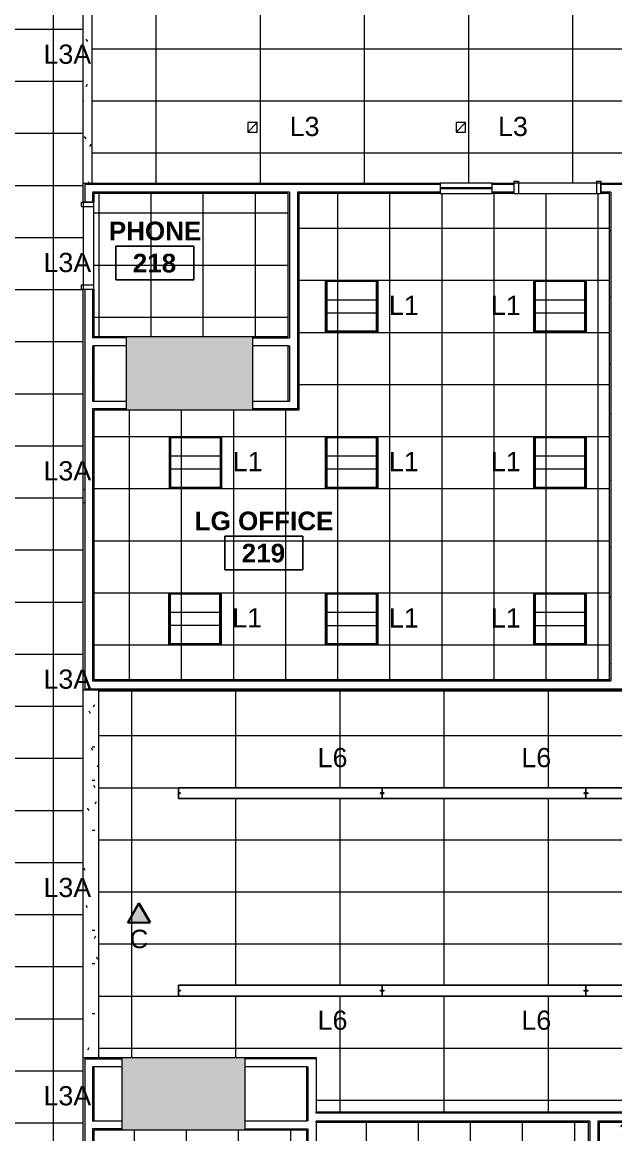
# Model space of a CAD drawing. Header units: inches. Extents: x -24 to 3083, y 122 to 13691.
# Drawn here: x 2541 to 2814, y 12640 to 13152 of the extents above; entities that cross this region are included whole.
import ezdxf

# ---------------------------------------------------------------- set-up
doc = ezdxf.new("R2010")
doc.units = ezdxf.units.IN
doc.header["$MEASUREMENT"] = 0
for name, color, linetype, lineweight in [('X2$0$A-ANNO-NOTE', 131, 'Continuous', 9), ('X2$0$A-AREA-IDEN', 2, 'Continuous', 9), ('X2$0$A-CLNG', 13, 'Continuous', 13), ('X2$0$A-CLNG-PATT', 13, 'Continuous', 13), ('X2$0$A-DETL-GENF', 92, 'Continuous', 9), ('X2$0$A-DOOR', 31, 'Continuous', 13), ('X2$0$A-DOOR-FRAM', 31, 'Continuous', 20), ('X2$0$A-GLAZ', 151, 'Continuous', 13), ('X2$0$A-WALL', 113, 'Continuous', 13), ('X2$0$A-WALL-PATT', 111, 'Continuous', 13), ('X2$0$E-LITE-EQPM', 33, 'Continuous', 9), ('X2$0$E-LITE-EQPM-IDEN', 33, 'Continuous', 9), ('X2$0$I-WALL', 2, 'Continuous', 9), ('X2$0$S-COLS', 52, 'Continuous', 13)]:
    doc.layers.add(name, color=color, linetype=linetype, lineweight=lineweight)
doc.styles.add('X2$0$Arial_3', font='arial.ttf', dxfattribs={"height": 8.851796})
doc.styles.add('X2$0$Swis721 Lt BT', font='swissl.ttf', dxfattribs={"height": 8.514638})
doc.styles.add('X2$0$Swis721 Lt BT_B', font='', dxfattribs={"height": 8.583975})
doc.styles.get('X2$0$Swis721 Lt BT_B').set_extended_font_data('Swis721 Lt BT', bold=True)
pattern_1 = [(0, (0, 0), (30.72, 7.68), [1.267, -21.773, 1.267, -21.773, -122.88]), (0, (0, 0), (30.72, 7.68), [-46.08, 1.267, -44.813, 1.267, -21.773, -53.76]), (0, (0, 0), (30.72, 7.68), [-115.2, 1.267, -14.093, 1.267, -37.133]), (120, (11.52, 3.84), (-22.0110751, 22.7643004), [1.267, -21.773, 1.267, -21.773, -122.88]), (120, (11.52, 3.84), (-22.0110751, 22.7643004), [-46.08, 1.267, -44.813, 1.267, -21.773, -53.76]), (120, (11.52, 3.84), (-22.0110751, 22.7643004), [-115.2, 1.267, -14.093, 1.267, -37.133]), (240, (15.36, 19.2), (-8.7089249, -30.4443004), [1.267, -21.773, 1.267, -21.773, -122.88]), (240, (15.36, 19.2), (-8.7089249, -30.4443004), [-46.08, 1.267, -44.813, 1.267, -21.773, -53.76]), (240, (15.36, 19.2), (-8.7089249, -30.4443004), [-115.2, 1.267, -14.093, 1.267, -37.133])]

# ---------------------------------------------------------------- blocks, each defined once
blk = doc.blocks.new('X2$0$Single Flush - OTJ_SOLIDFLUSH_ALUM-4900275-FIRST FLOOR')
at = {"layer": 'X2$0$A-DOOR-FRAM'}
for p, q in [((-20, 3.3125), (-20, -2.4375)), ((-20, 3.3125), (-18, 3.3125)), ((-18, 3.3125), (-18, -2.4375)), ((18.000004, 3.3125), (18.000004, -2.4375)), ((18.000004, 3.3125), (20.000004, 3.3125)), ((20.000004, 3.3125), (20.000004, -2.4375)), ((-20, -2.4375), (-18, -2.4375)), ((18.000004, -2.4375), (20.000004, -2.4375))]:
    blk.add_line(p, q, dxfattribs=at)
blk = doc.blocks.new('X2$0$Frameless opening with glazing - 24_ x 96_-4900874-FIRST FLOOR')
at = {"layer": 'X2$0$A-GLAZ', "lineweight": 30}
blk.add_line((-13.5, 0.0625), (10.5, 0.0625), dxfattribs=at)
blk = doc.blocks.new('X2$0$L-Ceiling Light - Linear Box - 2_x2_-4960925-FIRST FLOOR')
at = {"layer": 'X2$0$E-LITE-EQPM'}
for p, q in [((-12, -12), (-12, 12)), ((-12, 12), (12, 12)), ((-12, -12), (-12, 12)), ((-12, 12), (12, 12)), ((-11.5, -11.5), (-11.5, 11.5)), ((-11.5, 11.5), (11.5, 11.5)), ((11.5, 11.5), (-11.5, 11.5)), ((-11.5, 11.5), (-11.5, -11.5)), ((11.5, 11.5), (11.5, -11.5)), ((11.5, -11.5), (11.5, 11.5)), ((12, 12), (12, -12)), ((12, 12), (12, -12)), ((-12, 3), (12, 3)), ((-12, -3), (12, -3)), ((12, -12), (-12, -12)), ((12, -12), (-12, -12)), ((11.5, -11.5), (-11.5, -11.5)), ((-11.5, -11.5), (11.5, -11.5))]:
    blk.add_line(p, q, dxfattribs=at)
blk = doc.blocks.new('X2$0$Concrete-Rectangular-Column - 56_5 X 33_5-5106458-FIRST FLOOR')
at = {"layer": 'X2$0$S-COLS', "lineweight": 9}
blk.add_hatch(color=7, dxfattribs=at).paths.add_polyline_path([(-2.54, -16.75), (28.25, -16.75), (28.25, 16.75), (-28.25, 16.75), (-28.25, -16.75)], flags=0)
at = {"layer": 'X2$0$S-COLS', "color": 8, "lineweight": 20}
for p, q in [((-28.25, 16.75), (28.25, 16.75)), ((-28.25, -16.75), (-28.25, 16.75)), ((28.25, 16.75), (28.25, -16.75)), ((28.25, -16.75), (-28.25, -16.75))]:
    blk.add_line(p, q, dxfattribs=at)
blk = doc.blocks.new('X2$0$Concrete-Rectangular-Column - 58_ X 34_-5105982-FIRST FLOOR')
at = {"layer": 'X2$0$S-COLS', "lineweight": 9}
blk.add_hatch(color=7, dxfattribs=at).paths.add_polyline_path([(-17, -24.13), (-17, -29), (17, -29), (17, 29), (-17, 29), (-17, -1.16)], flags=0)
at = {"layer": 'X2$0$S-COLS', "color": 8, "lineweight": 20}
for p, q in [((-17, 29), (17, 29)), ((-17, -29), (-17, 29)), ((17, 29), (17, -29)), ((17, -29), (-17, -29))]:
    blk.add_line(p, q, dxfattribs=at)
blk = doc.blocks.new('X2$0$Lighting-Pendant-Axis-Beam6-Flush-Direct-Acrylic - Lighting-Pendant-Axis-Beam6-Flush-Direct-Acrylic  8_ LENGTH-5206772-FIRST FLOOR')
at = {"layer": 'X2$0$A-DETL-GENF'}
for p, q in [((46.9375, 2.515625), (-46.9375, 2.515625)), ((-46.9375, 2.515625), (-46.9375, -2.515625)), ((-46.9375, 2.515625), (46.9375, 2.515625)), ((-46.9375, -2.515625), (-46.9375, 2.515625)), ((46.9375, -2.515625), (46.9375, 2.515625)), ((46.9375, 2.515625), (46.9375, -2.515625)), ((-46.9375, -2.515625), (46.9375, -2.515625)), ((46.9375, -2.515625), (-46.9375, -2.515625))]:
    blk.add_line(p, q, dxfattribs=at)
for centre in [(-46.3125, 0), (46.3125, 0)]:
    blk.add_circle(centre, 0.25, dxfattribs=at)
blk = doc.blocks.new('X2$0$L-Recessed Square Downlight - 4_-4552743-FIRST FLOOR')
at = {"layer": 'X2$0$E-LITE-EQPM'}
for p, q in [((-2.1875, -2.1875), (-2.1875, 2.1875)), ((-2.1875, 2.1875), (2.1875, 2.1875)), ((-2.1875, 2.1875), (2.1875, -2.1875)), ((2.1875, 2.1875), (2.1875, -2.1875)), ((2.1875, -2.1875), (-2.1875, -2.1875))]:
    blk.add_line(p, q, dxfattribs=at)
blk = doc.blocks.new('X2$0$Room Tag - Room Name and Number-3379422-FIRST FLOOR')
at = {"layer": 'X2$0$A-AREA-IDEN'}
for p, q in [((-0.1881, -0.1636), (-0.1881, -0.0018)), ((-0.1881, -0.0018), (0.1869, -0.0018)), ((0.1869, -0.0018), (-0.1881, -0.0018)), ((-0.1881, -0.0018), (-0.1881, -0.1636)), ((0.1869, -0.0018), (0.1869, -0.1636)), ((0.1869, -0.1636), (0.1869, -0.0018)), ((0.1869, -0.1636), (-0.1881, -0.1636)), ((-0.1881, -0.1636), (0.1869, -0.1636))]:
    blk.add_line(p, q, dxfattribs=at)
blk = doc.blocks.new('X2')
at = {"layer": 'X2$0$A-ANNO-NOTE'}
blk.add_hatch(color=256, dxfattribs=at).paths.add_polyline_path([(27530.87, 12736.97), (27536.02, 12745.91), (27541.19, 12736.99)], flags=0)
at = {"layer": 'X2$0$A-CLNG-PATT'}
h = blk.add_hatch(dxfattribs=at)
h.set_pattern_fill('FP2_76', color=256, style=0, pattern_type=2)
h.set_pattern_definition([(90, (27154.966, 12956.726), (24, -1e-15), []), (0, (27154.966, 12956.726), (0, -24), [])])
h.paths.add_polyline_path([(27306.16, 12548.67), (27384.86, 12548.67), (27384.86, 12580.98), (27510.37, 12580.98), (27510.37, 13324.8), (27510.24, 13324.8), (27510.24, 13356.11), (26778.81, 13356.11), (26778.81, 13300.99), (27447.32, 13300.99), (27447.32, 12641.36), (26764.63, 12641.36), (26773.57, 12580.98), (27300.86, 12580.98), (27300.86, 12548.67)], flags=0)
h = blk.add_hatch(dxfattribs=at)
h.set_pattern_fill('FP2_1', color=256, style=0, pattern_type=2)
h.set_pattern_definition(pattern_1)
h.paths.add_polyline_path([(27510.37, 13077.81), (27514.37, 13077.81), (27514.37, 13324.8), (27510.37, 13324.8), (27510.37, 13091.42)], flags=0)
h = blk.add_hatch(dxfattribs=at)
h.set_pattern_fill('FP2_48', color=256, style=0, pattern_type=2)
h.set_pattern_definition([(180, (27898.368, 13235.707), (3e-15, 24), []), (90, (27898.37, 13235.707), (48, -3e-15), [])])
h.paths.add_polyline_path([(27514.37, 13077.81), (27870.82, 13077.81), (27870.82, 13096.69), (27887.82, 13096.69), (27887.82, 13278.35), (27873.3, 13278.35), (27873.3, 13324.8), (27514.37, 13324.8), (27514.37, 13148.41)], flags=0)
h.paths.add_polyline_path([(27887.82, 13091.42), (27887.82, 13091.81), (27875.7, 13091.81), (27875.7, 13091.42), (27876.09, 13091.42)], flags=0)
h.paths.add_polyline_path([(27554.03, 13197.55), (27531.89, 13197.55), (27531.89, 13202.58), (27813.52, 13202.58), (27813.52, 13197.55), (27625.77, 13197.55)], flags=0)
h = blk.add_hatch(dxfattribs=at)
h.set_pattern_fill('FP2_21', color=256, style=0, pattern_type=2)
h.set_pattern_definition([(0, (27550.03, 12960.99), (0, -24), []), (270, (27550.03, 12960.99), (-24, -1e-15), [])])
h.paths.add_polyline_path([(27515.24, 12849.04), (27752.82, 12849.04), (27752.82, 13072.94), (27609.66, 13072.94), (27609.66, 12973.09), (27515.24, 12973.09), (27515.24, 12912.46)], flags=0)
h = blk.add_hatch(dxfattribs=at)
h.set_pattern_fill('FP2_80', color=256, style=0, pattern_type=2)
h.set_pattern_definition([(0, (27560.015, 13040.016), (0, -24), []), (270, (27560.015, 13040.016), (-24, -1e-15), [])])
h.paths.add_polyline_path([(27585.73, 13007.09), (27604.79, 13007.09), (27604.79, 13072.94), (27515.24, 13072.94), (27515.24, 13007.09), (27554.03, 13007.09)], flags=0)
h = blk.add_hatch(dxfattribs=at)
h.set_pattern_fill('FP2_1', color=256, style=0, pattern_type=2)
h.set_pattern_definition(pattern_1)
h.paths.add_polyline_path([(27515.24, 12674.86), (27517.37, 12674.86), (27517.37, 12844.17), (27510.37, 12844.17), (27510.37, 12674.86), (27514.62, 12674.86)], flags=0)
h = blk.add_hatch(dxfattribs=at)
h.set_pattern_fill('FP2_58', color=256, style=0, pattern_type=2)
h.set_pattern_definition([(180, (27839.087, 12895.154), (3e-15, 24), []), (90, (27839.087, 12895.154), (48, -3e-15), [])])
h.paths.add_polyline_path([(27650.97, 12649.83), (27870.82, 12649.83), (27870.82, 12688.83), (27873.3, 12688.83), (27873.3, 12688.92), (27887.32, 12688.92), (27887.32, 12843.83), (27517.37, 12843.83), (27517.37, 12674.86), (27617.6, 12674.86), (27617.6, 12649.83), (27640.94, 12649.83)], flags=0)
h.paths.add_polyline_path([(27662.77, 12703.15), (27554.24, 12703.15), (27554.24, 12708.19), (27835.87, 12708.19), (27835.87, 12703.15), (27727.85, 12703.15)], flags=0)
h.paths.add_polyline_path([(27835.87, 12794.12), (27554.24, 12794.12), (27554.24, 12799.15), (27835.87, 12799.15), (27835.87, 12794.48)], flags=0)
h = blk.add_hatch(dxfattribs=at)
h.set_pattern_fill('FP2_20', color=256, style=0, pattern_type=2)
h.set_pattern_definition([(90, (27731.193, 12560.954), (24, -1e-15), []), (0, (27731.193, 12560.954), (0, -24), [])])
h.paths.add_polyline_path([(27650.97, 12444.95), (27743.19, 12444.95), (27743.19, 12644.95), (27617.6, 12644.95), (27617.6, 12548.04), (27650.97, 12548.04), (27650.97, 12499.55)], flags=0)
h = blk.add_hatch(dxfattribs=at)
h.set_pattern_fill('FP2_1', color=256, style=0, pattern_type=2)
h.set_pattern_definition(pattern_1)
h.paths.add_polyline_path([(27830.91, 12572.95), (27830.91, 12644.95), (27748.07, 12644.95), (27748.07, 12572.95), (27814.76, 12572.95)], flags=0)
h = blk.add_hatch(dxfattribs=at)
h.set_pattern_fill('FP2_81', color=256, style=0, pattern_type=2)
h.set_pattern_definition([(0, (27576.296, 12623.17), (0, -24), []), (270, (27576.296, 12623.17), (-24, -1e-15), [])])
h.paths.add_polyline_path([(27554.03, 12580.98), (27613.35, 12580.98), (27613.35, 12641.36), (27515.24, 12641.36), (27515.24, 12580.98)], flags=0)
at = {"layer": 'X2$0$A-WALL-PATT', "lineweight": 9}
h = blk.add_hatch(dxfattribs=at)
h.set_pattern_fill('FP2_1', color=256, style=0, pattern_type=2)
h.set_pattern_definition(pattern_1)
h.paths.add_polyline_path([(27871.29, 13077.19), (27871.45, 13077.19), (27871.45, 13077.81), (27835.69, 13077.81), (27835.69, 13077.19)], flags=0)
h.paths.add_polyline_path([(27510.37, 13077.19), (27674.82, 13077.19), (27674.82, 13077.81), (27510.37, 13077.81), (27510.37, 13077.66)], flags=0)
h.paths.add_polyline_path([(27811.69, 13077.19), (27811.69, 13077.81), (27801.69, 13077.81), (27801.69, 13077.19)], flags=0)
h.paths.add_polyline_path([(27748.82, 13077.19), (27761.69, 13077.19), (27761.69, 13077.81), (27748.82, 13077.81)], flags=0)
h.paths.add_polyline_path([(27698.82, 13077.19), (27708.82, 13077.19), (27708.82, 13077.81), (27698.82, 13077.81)], flags=0)
h = blk.add_hatch(dxfattribs=at)
h.set_pattern_fill('FP2_1', color=256, style=0, pattern_type=2)
h.set_pattern_definition(pattern_1)
h.paths.add_polyline_path([(27510.98, 12844.17), (27510.99, 12844.17), (27510.99, 13028.94), (27510.37, 13028.94), (27510.37, 12844.17)], flags=0)
h.paths.add_polyline_path([(27510.99, 13068.94), (27510.99, 13077.19), (27510.37, 13077.19), (27510.37, 13068.94)], flags=0)
h = blk.add_hatch(dxfattribs=at)
h.set_pattern_fill('FP2_1', color=256, style=0, pattern_type=2)
h.set_pattern_definition(pattern_1)
h.paths.add_polyline_path([(27871.45, 13072.94), (27875.7, 13072.94), (27875.66, 13073.56), (27835.69, 13073.56), (27835.69, 13072.94)], flags=0)
h.paths.add_polyline_path([(27515.24, 13072.94), (27605.41, 13072.94), (27605.41, 13073.56), (27514.62, 13073.56), (27514.62, 13072.94)], flags=0)
h.paths.add_polyline_path([(27609.04, 13072.94), (27674.82, 13072.94), (27674.82, 13073.56), (27609.04, 13073.56)], flags=0)
h.paths.add_polyline_path([(27698.82, 13072.94), (27708.82, 13072.94), (27708.82, 13073.56), (27698.82, 13073.56)], flags=0)
h.paths.add_polyline_path([(27811.69, 13072.94), (27811.69, 13073.56), (27801.69, 13073.56), (27801.69, 13072.94)], flags=0)
h.paths.add_polyline_path([(27752.82, 13072.94), (27753.44, 13072.94), (27753.42, 13073.56), (27748.82, 13073.56), (27748.82, 13072.94)], flags=0)
h.paths.add_polyline_path([(27757.07, 13072.94), (27761.69, 13072.94), (27761.69, 13073.56), (27757.07, 13073.56)], flags=0)
h = blk.add_hatch(dxfattribs=at)
h.set_pattern_fill('FP2_1', color=256, style=0, pattern_type=2)
h.set_pattern_definition(pattern_1)
h.paths.add_polyline_path([(27515.24, 12848.42), (27515.24, 12973.72), (27514.62, 12973.72), (27514.62, 12848.42), (27515.16, 12848.42)], flags=0)
h.paths.add_polyline_path([(27514.62, 12977.34), (27515.24, 12977.34), (27515.24, 13002.84), (27514.62, 13002.84)], flags=0)
h.paths.add_polyline_path([(27514.62, 13006.47), (27515.24, 13006.47), (27515.24, 13028.94), (27514.62, 13028.94), (27514.62, 13007.09)], flags=0)
h.paths.add_polyline_path([(27514.62, 13068.94), (27515.24, 13068.94), (27515.24, 13072.94), (27514.62, 13072.94)], flags=0)
h = blk.add_hatch(dxfattribs=at)
h.set_pattern_fill('FP2_1', color=256, style=0, pattern_type=2)
h.set_pattern_definition(pattern_1)
h.paths.add_polyline_path([(27604.79, 12977.34), (27605.41, 12977.34), (27605.41, 13002.84), (27604.79, 13002.84), (27604.79, 12977.97)], flags=0)
h.paths.add_polyline_path([(27605.41, 13006.47), (27605.41, 13072.94), (27604.79, 13072.94), (27604.79, 13006.47)], flags=0)
h = blk.add_hatch(dxfattribs=at)
h.set_pattern_fill('FP2_1', color=256, style=0, pattern_type=2)
h.set_pattern_definition(pattern_1)
h.paths.add_polyline_path([(27609.66, 12973.09), (27609.66, 13072.94), (27609.04, 13072.94), (27609.04, 12973.09)], flags=0)
h = blk.add_hatch(dxfattribs=at)
h.set_pattern_fill('FP2_1', color=256, style=0, pattern_type=2)
h.set_pattern_definition(pattern_1)
h.paths.add_polyline_path([(27753.44, 12849.04), (27753.44, 13072.94), (27752.82, 13072.94), (27752.82, 12849.04)], flags=0)
h = blk.add_hatch(dxfattribs=at)
h.set_pattern_fill('FP2_1', color=256, style=0, pattern_type=2)
h.set_pattern_definition(pattern_1)
h.paths.add_polyline_path([(27530.3, 12973.09), (27530.3, 12973.72), (27515.24, 12973.72), (27515.24, 12973.09)], flags=0)
h = blk.add_hatch(dxfattribs=at)
h.set_pattern_fill('FP2_1', color=256, style=0, pattern_type=2)
h.set_pattern_definition(pattern_1)
h.paths.add_polyline_path([(27605.41, 12973.09), (27609.04, 12973.09), (27609.04, 12973.72), (27588.3, 12973.72), (27588.3, 12973.09), (27604.79, 12973.09)], flags=0)
h = blk.add_hatch(dxfattribs=at)
h.set_pattern_fill('FP2_1', color=256, style=0, pattern_type=2)
h.set_pattern_definition(pattern_1)
h.paths.add_polyline_path([(27838.31, 12848.42), (27848.31, 12848.42), (27848.31, 12849.04), (27838.31, 12849.04)], flags=0)
h.paths.add_polyline_path([(27531.73, 12848.42), (27753.44, 12848.42), (27753.44, 12849.04), (27515.24, 12849.04), (27515.24, 12848.42), (27517.37, 12848.42)], flags=0)
h.paths.add_polyline_path([(27888.31, 12848.42), (27892.31, 12848.42), (27892.3, 12849.04), (27888.31, 12849.04)], flags=0)
h.paths.add_polyline_path([(27757.07, 12848.42), (27814.31, 12848.42), (27814.31, 12849.04), (27757.07, 12849.04)], flags=0)
h = blk.add_hatch(dxfattribs=at)
h.set_pattern_fill('FP2_1', color=256, style=0, pattern_type=2)
h.set_pattern_definition(pattern_1)
h.paths.add_polyline_path([(27838.31, 12844.17), (27848.31, 12844.17), (27848.31, 12844.79), (27838.31, 12844.79)], flags=0)
h.paths.add_polyline_path([(27510.99, 12844.17), (27814.31, 12844.17), (27814.31, 12844.79), (27510.99, 12844.79)], flags=0)
h.paths.add_polyline_path([(27888.31, 12844.17), (27892.31, 12844.17), (27892.3, 12844.79), (27888.31, 12844.79)], flags=0)
h = blk.add_hatch(dxfattribs=at)
h.set_pattern_fill('FP2_1', color=256, style=0, pattern_type=2)
h.set_pattern_definition(pattern_1)
h.paths.add_polyline_path([(27510.99, 12580.98), (27510.99, 12584.09), (27510.37, 12584.09), (27510.37, 12580.98)], flags=0)
h.paths.add_polyline_path([(27510.99, 12624.09), (27510.99, 12674.86), (27510.37, 12674.86), (27510.37, 12624.09)], flags=0)
h = blk.add_hatch(dxfattribs=at)
h.set_pattern_fill('FP2_1', color=256, style=0, pattern_type=2)
h.set_pattern_definition(pattern_1)
h.paths.add_polyline_path([(27514.62, 12674.23), (27528.32, 12674.23), (27528.32, 12674.86), (27510.99, 12674.86), (27510.99, 12674.23)], flags=0)
h = blk.add_hatch(dxfattribs=at)
h.set_pattern_fill('FP2_1', color=256, style=0, pattern_type=2)
h.set_pattern_definition(pattern_1)
h.paths.add_polyline_path([(27606.27, 12674.23), (27617.6, 12674.23), (27617.6, 12674.86), (27584.82, 12674.86), (27584.82, 12674.23)], flags=0)
h = blk.add_hatch(dxfattribs=at)
h.set_pattern_fill('FP2_1', color=256, style=0, pattern_type=2)
h.set_pattern_definition(pattern_1)
h.paths.add_polyline_path([(27514.62, 12580.98), (27515.24, 12580.98), (27515.24, 12584.09), (27514.62, 12584.09), (27514.62, 12580.99)], flags=0)
h.paths.add_polyline_path([(27515.24, 12624.09), (27515.24, 12641.98), (27514.62, 12641.98), (27514.62, 12624.09)], flags=0)
h.paths.add_polyline_path([(27515.24, 12645.61), (27515.24, 12670.61), (27514.62, 12670.61), (27514.62, 12645.61)], flags=0)
h = blk.add_hatch(dxfattribs=at)
h.set_pattern_fill('FP2_1', color=256, style=0, pattern_type=2)
h.set_pattern_definition(pattern_1)
h.paths.add_polyline_path([(27613.35, 12544.42), (27613.97, 12544.42), (27613.97, 12576.73), (27613.35, 12576.73), (27613.35, 12547.54)], flags=0)
h.paths.add_polyline_path([(27613.97, 12580.36), (27613.97, 12641.98), (27613.35, 12641.98), (27613.35, 12580.36)], flags=0)
h.paths.add_polyline_path([(27613.97, 12645.61), (27613.97, 12670.61), (27613.35, 12670.61), (27613.35, 12645.61)], flags=0)
h = blk.add_hatch(dxfattribs=at)
h.set_pattern_fill('FP2_1', color=256, style=0, pattern_type=2)
h.set_pattern_definition(pattern_1)
h.paths.add_polyline_path([(27617.6, 12649.2), (27873.23, 12649.2), (27873.23, 12649.83), (27617.6, 12649.83)], flags=0)
h = blk.add_hatch(dxfattribs=at)
h.set_pattern_fill('FP2_1', color=256, style=0, pattern_type=2)
h.set_pattern_definition(pattern_1)
h.paths.add_polyline_path([(27515.24, 12641.36), (27528.32, 12641.36), (27528.32, 12641.98), (27515.24, 12641.98)], flags=0)
h = blk.add_hatch(dxfattribs=at)
h.set_pattern_fill('FP2_1', color=256, style=0, pattern_type=2)
h.set_pattern_definition(pattern_1)
h.paths.add_polyline_path([(27613.35, 12641.36), (27613.35, 12641.98), (27584.82, 12641.98), (27584.82, 12641.36)], flags=0)
h = blk.add_hatch(dxfattribs=at)
h.set_pattern_fill('FP2_1', color=256, style=0, pattern_type=2)
h.set_pattern_definition(pattern_1)
h.paths.add_polyline_path([(27617.6, 12644.95), (27743.82, 12644.95), (27743.79, 12645.58), (27617.6, 12645.58)], flags=0)
h.paths.add_polyline_path([(27830.91, 12644.95), (27873.23, 12644.95), (27873.23, 12645.58), (27747.44, 12645.58), (27747.44, 12644.95), (27814.76, 12644.95)], flags=0)
h = blk.add_hatch(dxfattribs=at)
h.set_pattern_fill('FP2_1', color=256, style=0, pattern_type=2)
h.set_pattern_definition(pattern_1)
h.paths.add_polyline_path([(27743.19, 12337.45), (27743.82, 12337.45), (27743.82, 12440.7), (27743.19, 12440.7), (27743.19, 12338.08)], flags=0)
h.paths.add_polyline_path([(27743.19, 12444.33), (27743.82, 12444.33), (27743.82, 12644.95), (27743.19, 12644.95), (27743.19, 12444.95)], flags=0)
h = blk.add_hatch(dxfattribs=at)
h.set_pattern_fill('FP2_1', color=256, style=0, pattern_type=2)
h.set_pattern_definition(pattern_1)
h.paths.add_polyline_path([(27747.44, 12341.7), (27748.07, 12341.7), (27748.07, 12414.95), (27747.44, 12414.93), (27747.44, 12342.33)], flags=0)
h.paths.add_polyline_path([(27747.44, 12418.58), (27748.07, 12418.58), (27748.07, 12491.83), (27747.44, 12491.83), (27747.44, 12419.2)], flags=0)
h.paths.add_polyline_path([(27747.72, 12495.45), (27748.07, 12495.45), (27748.07, 12568.7), (27747.44, 12568.68), (27747.44, 12495.45)], flags=0)
h.paths.add_polyline_path([(27747.44, 12572.33), (27748.07, 12572.33), (27748.07, 12644.95), (27747.44, 12644.95), (27747.44, 12572.95)], flags=0)
at = {"layer": 'X2$0$A-ANNO-NOTE'}
for p, q in [((27536.02, 12745.91), (27530.87, 12736.97)), ((27541.19, 12736.99), (27536.02, 12745.91)), ((27530.87, 12736.97), (27541.19, 12736.99))]:
    blk.add_line(p, q, dxfattribs=at)
at = {"layer": 'X2$0$A-ANNO-NOTE', "lineweight": 30}
for p, q in [((27536.02, 12745.91), (27530.87, 12736.97)), ((27536.02, 12745.91), (27541.19, 12736.99)), ((27541.19, 12736.99), (27530.87, 12736.97))]:
    blk.add_line(p, q, dxfattribs=at)
at = {"layer": 'X2$0$A-CLNG'}
for p, q in [((27510.37, 13077.81), (27510.37, 13324.8)), ((27514.37, 13077.81), (27514.37, 13324.8)), ((27510.37, 12674.86), (27510.37, 12844.17)), ((27517.37, 12844.17), (27517.37, 12674.86)), ((27517.37, 12843.83), (27887.32, 12843.83))]:
    blk.add_line(p, q, dxfattribs=at)
at = {"layer": 'X2$0$A-WALL'}
for p, q in [((27674.82, 13077.19), (27510.99, 13077.19)), ((27510.99, 13077.19), (27510.99, 13068.94)), ((27708.82, 13077.19), (27698.82, 13077.19)), ((27761.69, 13077.19), (27748.82, 13077.19)), ((27605.41, 13073.56), (27514.62, 13073.56)), ((27514.62, 13073.56), (27514.62, 13068.94)), ((27605.41, 13073.56), (27605.41, 13006.47)), ((27674.82, 13073.56), (27609.04, 13073.56)), ((27609.04, 13073.56), (27609.04, 12973.72)), ((27708.82, 13073.56), (27698.82, 13073.56)), ((27753.44, 13073.56), (27748.82, 13073.56)), ((27753.44, 13073.56), (27753.44, 12848.42)), ((27510.99, 13028.94), (27510.99, 12844.79)), ((27514.62, 13028.94), (27514.62, 13006.47)), ((27530.3, 13006.47), (27514.62, 13006.47)), ((27588.3, 13006.47), (27605.41, 13006.47)), ((27514.62, 13002.84), (27514.62, 12977.34)), ((27514.62, 13002.84), (27515.24, 13002.84)), ((27604.79, 13002.84), (27605.41, 13002.84)), ((27605.41, 13002.84), (27605.41, 12977.34)), ((27514.62, 12977.34), (27515.24, 12977.34)), ((27604.79, 12977.34), (27605.41, 12977.34)), ((27514.62, 12973.72), (27514.62, 12848.42)), ((27530.3, 12973.72), (27514.62, 12973.72)), ((27609.04, 12973.72), (27588.3, 12973.72)), ((27514.62, 12848.42), (27753.44, 12848.42)), ((27510.99, 12844.79), (27814.31, 12844.79)), ((27510.99, 12674.23), (27510.99, 12624.09)), ((27510.99, 12674.23), (27528.32, 12674.23)), ((27617.6, 12674.23), (27584.82, 12674.23)), ((27514.62, 12670.61), (27514.62, 12645.61)), ((27515.24, 12670.61), (27514.62, 12670.61)), ((27613.35, 12670.61), (27613.97, 12670.61)), ((27613.97, 12645.61), (27613.97, 12670.61)), ((27617.6, 12649.2), (27617.6, 12649.83)), ((27873.23, 12649.2), (27617.6, 12649.2)), ((27514.62, 12645.61), (27515.24, 12645.61)), ((27514.62, 12641.98), (27514.62, 12624.09)), ((27528.32, 12641.98), (27514.62, 12641.98)), ((27584.82, 12641.98), (27613.97, 12641.98)), ((27613.97, 12645.61), (27613.35, 12645.61)), ((27613.97, 12580.36), (27613.97, 12641.98)), ((27617.6, 12644.95), (27617.6, 12645.58)), ((27743.82, 12645.58), (27617.6, 12645.58)), ((27743.82, 12645.58), (27743.82, 12444.33)), ((27873.23, 12645.58), (27747.44, 12645.58)), ((27747.44, 12645.58), (27747.44, 12572.33))]:
    blk.add_line(p, q, dxfattribs=at)
at = {"layer": 'X2$0$I-WALL', "lineweight": 13}
for p, q in [((27510.37, 13077.81), (27674.82, 13077.81)), ((27510.37, 13068.94), (27510.37, 13077.81)), ((27674.82, 13077.81), (27674.82, 13072.94)), ((27698.82, 13077.81), (27708.82, 13077.81)), ((27698.82, 13072.94), (27698.82, 13077.81)), ((27708.82, 13077.81), (27708.82, 13072.94)), ((27748.82, 13077.81), (27761.69, 13077.81)), ((27748.82, 13072.94), (27748.82, 13077.81)), ((27604.79, 13072.94), (27515.24, 13072.94)), ((27515.24, 13072.94), (27515.24, 13068.94)), ((27604.79, 13007.09), (27604.79, 13072.94)), ((27674.82, 13072.94), (27609.66, 13072.94)), ((27609.66, 13072.94), (27609.66, 12973.09)), ((27708.82, 13072.94), (27698.82, 13072.94)), ((27752.82, 13072.94), (27748.82, 13072.94)), ((27752.82, 12849.04), (27752.82, 13072.94)), ((27515.24, 13068.94), (27510.37, 13068.94)), ((27510.37, 12844.17), (27510.37, 13028.94)), ((27510.37, 13028.94), (27515.24, 13028.94)), ((27515.24, 13028.94), (27515.24, 13007.09)), ((27515.24, 13007.09), (27530.3, 13007.09)), ((27588.3, 13007.09), (27604.79, 13007.09)), ((27515.24, 13002.84), (27515.24, 12977.34)), ((27530.3, 13002.84), (27515.24, 13002.84)), ((27604.79, 13002.84), (27588.3, 13002.84)), ((27604.79, 12977.34), (27604.79, 13002.84)), ((27515.24, 12977.34), (27530.3, 12977.34)), ((27588.3, 12977.34), (27604.79, 12977.34)), ((27515.24, 12973.09), (27515.24, 12849.04)), ((27530.3, 12973.09), (27515.24, 12973.09)), ((27609.66, 12973.09), (27588.3, 12973.09)), ((27515.24, 12849.04), (27752.82, 12849.04)), ((27814.31, 12844.17), (27510.37, 12844.17)), ((27510.37, 12624.09), (27510.37, 12674.86)), ((27510.37, 12674.86), (27528.32, 12674.86)), ((27584.82, 12674.86), (27617.6, 12674.86)), ((27617.6, 12674.86), (27617.6, 12649.83)), ((27515.24, 12670.61), (27515.24, 12645.61)), ((27528.32, 12670.61), (27515.24, 12670.61)), ((27613.35, 12670.61), (27584.82, 12670.61)), ((27613.35, 12645.61), (27613.35, 12670.61)), ((27617.6, 12649.83), (27873.23, 12649.83)), ((27515.24, 12645.61), (27528.32, 12645.61)), ((27584.82, 12645.61), (27613.35, 12645.61)), ((27743.19, 12644.95), (27617.6, 12644.95)), ((27617.6, 12644.95), (27617.6, 12548.04)), ((27743.19, 12444.95), (27743.19, 12644.95)), ((27873.23, 12644.95), (27748.07, 12644.95)), ((27748.07, 12644.95), (27748.07, 12572.95)), ((27515.24, 12641.36), (27515.24, 12624.09)), ((27528.32, 12641.36), (27515.24, 12641.36)), ((27613.35, 12641.36), (27584.82, 12641.36)), ((27613.35, 12580.98), (27613.35, 12641.36))]:
    blk.add_line(p, q, dxfattribs=at)
at = {"layer": 'X2$0$I-WALL'}
for p, q in [((27698.82, 13077.81), (27674.82, 13077.81)), ((27748.82, 13077.81), (27708.82, 13077.81)), ((27674.82, 13072.94), (27698.82, 13072.94)), ((27708.82, 13072.94), (27748.82, 13072.94)), ((27510.37, 13068.94), (27510.37, 13028.94)), ((27515.24, 13028.94), (27515.24, 13068.94))]:
    blk.add_line(p, q, dxfattribs=at)
at = {"layer": 'X2$0$A-AREA-IDEN', "xscale": 95.99999999999994, "yscale": 95.99999999999994, "zscale": 95.99999999999994}
for p in [(27543.41, 13048.9), (27593.64, 12915.27)]:
    blk.add_blockref('X2$0$Room Tag - Room Name and Number-3379422-FIRST FLOOR', p, dxfattribs=at)
at = {"layer": 'X2$0$A-DOOR'}
blk.add_blockref('X2$0$Single Flush - OTJ_SOLIDFLUSH_ALUM-4900275-FIRST FLOOR', (27728.82, 13075.38), dxfattribs=at)
at = {"layer": 'X2$0$A-DOOR', "rotation": 90}
blk.add_blockref('X2$0$Single Flush - OTJ_SOLIDFLUSH_ALUM-4900275-FIRST FLOOR', (27512.81, 13048.94), dxfattribs=at)
at = {"layer": 'X2$0$A-GLAZ'}
blk.add_blockref('X2$0$Frameless opening with glazing - 24_ x 96_-4900874-FIRST FLOOR', (27688.32, 13075.38), dxfattribs=at)
at = {"layer": 'X2$0$E-LITE-EQPM', "extrusion": (0, 0, -1), "rotation": 180}
for p in [(-27588.31, 13103.49), (-27684.31, 13103.49)]:
    blk.add_blockref('X2$0$L-Recessed Square Downlight - 4_-4552743-FIRST FLOOR', p, dxfattribs=at)
at = {"layer": 'X2$0$E-LITE-EQPM'}
for p in [(27634.03, 13021.04), (27730.03, 13021.04), (27562.03, 12949.04), (27634.03, 12949.04), (27730.03, 12949.04), (27561.82, 12877.04), (27634.03, 12876.99), (27730.03, 12876.99)]:
    blk.add_blockref('X2$0$L-Ceiling Light - Linear Box - 2_x2_-4960925-FIRST FLOOR', p, dxfattribs=at)
at = {"layer": 'X2$0$E-LITE-EQPM', "rotation": 180}
for p in [(27601.18, 12796.64), (27695.05, 12796.64), (27788.93, 12796.64), (27601.18, 12705.67), (27695.05, 12705.67), (27788.93, 12705.67)]:
    blk.add_blockref('X2$0$Lighting-Pendant-Axis-Beam6-Flush-Direct-Acrylic - Lighting-Pendant-Axis-Beam6-Flush-Direct-Acrylic  8_ LENGTH-5206772-FIRST FLOOR', p, dxfattribs=at)
at = {"layer": 'X2$0$S-COLS', "lineweight": 9, "rotation": 89.99999999999999}
blk.add_blockref('X2$0$Concrete-Rectangular-Column - 58_ X 34_-5105982-FIRST FLOOR', (27559.3, 12990.09), dxfattribs=at)
at = {"layer": 'X2$0$S-COLS', "lineweight": 9}
blk.add_blockref('X2$0$Concrete-Rectangular-Column - 56_5 X 33_5-5106458-FIRST FLOOR', (27556.57, 12658.11), dxfattribs=at)
at = {"layer": 'X2$0$A-ANNO-NOTE', "insert": (27536.04, 12733.73), "char_height": 8.51, "width": 9.936, "attachment_point": 2, "rotation": 0.074, "line_spacing_factor": 1.00667, "style": 'X2$0$Swis721 Lt BT'}
blk.add_mtext('C', dxfattribs=at)
at = {"layer": 'X2$0$A-AREA-IDEN', "char_height": 8.584, "attachment_point": 2, "line_spacing_factor": 0.998538, "style": 'X2$0$Swis721 Lt BT_B'}
for s, insert, width in [('PHONE', (27543.42, 13060.03), 48.708), ('218', (27543.14, 13045.21), 23.004), ('LG OFFICE', (27593.65, 12926.41), 71.82), ('219', (27593.36, 12911.58), 23.004)]:
    blk.add_mtext(s, dxfattribs=dict(at, insert=insert, width=width))
at = {"layer": 'X2$0$E-LITE-EQPM-IDEN', "char_height": 8.852, "attachment_point": 2, "line_spacing_factor": 0.938532, "style": 'X2$0$Arial_3'}
for s, insert, width in [('L3A', (27503, 13141.64), 26.244), ('L3', (27612.34, 13108.34), 16.416), ('L3', (27708.34, 13108.34), 16.416), ('L3A', (27503, 13045.64), 26.244), ('L1', (27658.06, 13025.89), 16.416), ('L1', (27705.06, 13025.89), 16.416), ('L3A', (27503, 12949.64), 26.244), ('L1', (27586.06, 12953.89), 16.416), ('L1', (27658.06, 12953.89), 16.416), ('L1', (27705.06, 12953.89), 16.416), ('L1', (27585.85, 12881.89), 16.416), ('L1', (27658.06, 12881.84), 16.416), ('L1', (27705.06, 12881.84), 16.416), ('L3A', (27503, 12853.64), 26.244), ('L6', (27625.21, 12817.49), 16.416), ('L6', (27719.08, 12817.49), 16.416), ('L3A', (27503, 12757.64), 26.244), ('L6', (27625.21, 12696.48), 16.416), ('L6', (27719.08, 12696.48), 16.416), ('L3A', (27503, 12661.64), 26.244)]:
    blk.add_mtext(s, dxfattribs=dict(at, insert=insert, width=width))

msp = doc.modelspace()

# ---------------------------------------------------------------- block references
at = {"color": 253, "lineweight": 5}
msp.add_blockref('X2', (-24941.6, 0), dxfattribs=at)

doc.saveas('drawing.dxf')
